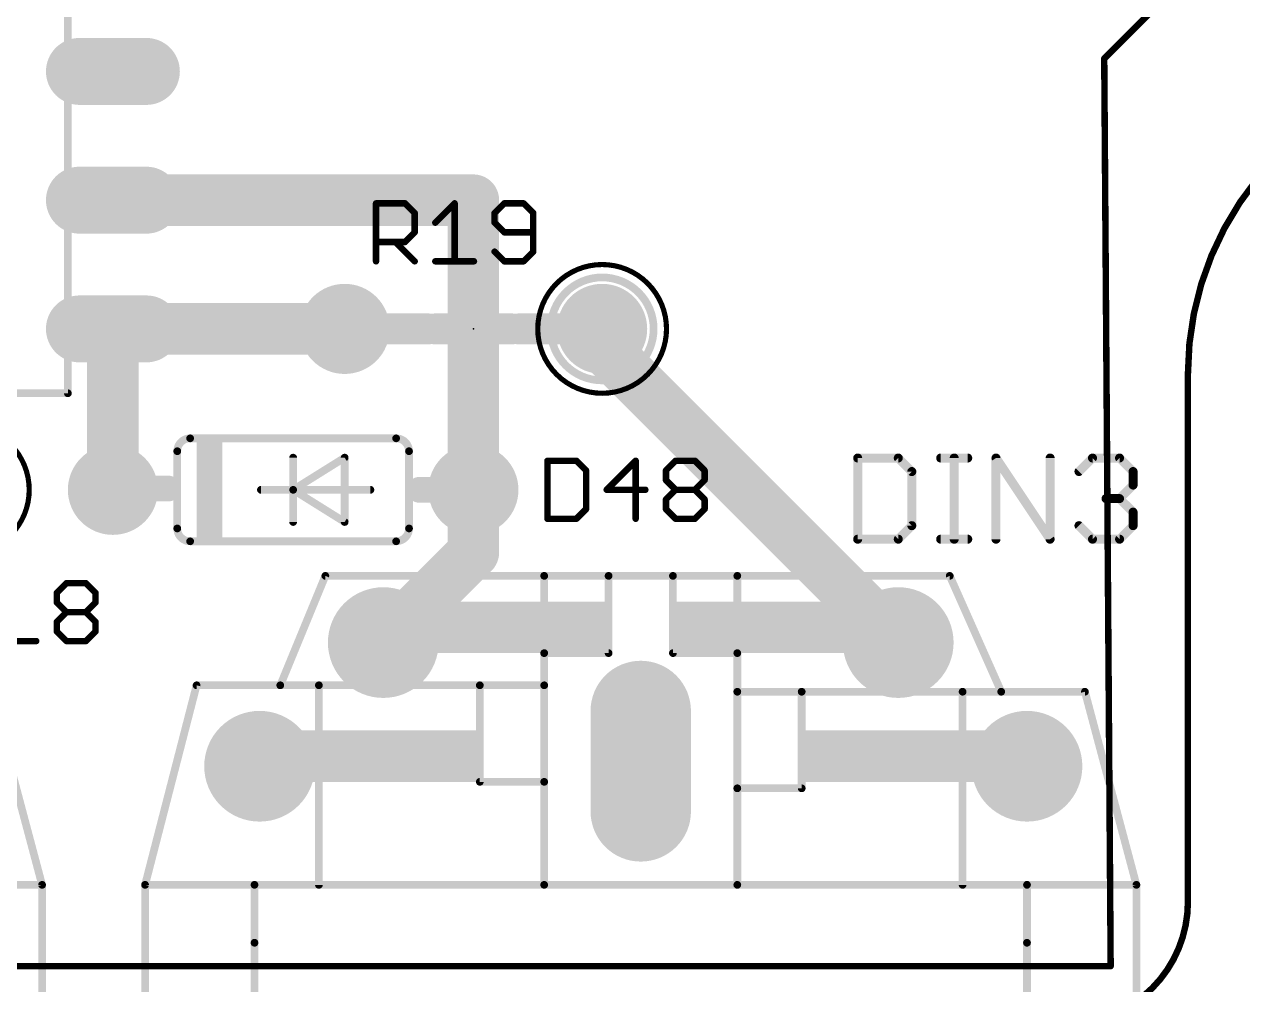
# Model space of a CAD drawing. Extents: x -4 to 220, y -9 to 53.
# Drawn here: x 144.56 to 168.59, y 8.27 to 27.22 of the extents above; entities that cross this region are included whole.
import ezdxf

# ---------------------------------------------------------------- set-up
doc = ezdxf.new("R2010")
doc.units = 0
for name, color, linetype in [('1', 14, 'CONTINUOUS'), ('16', 174, 'CONTINUOUS'), ('17', 94, 'CONTINUOUS'), ('21', 251, 'CONTINUOUS'), ('23', 178, 'CONTINUOUS'), ('25', 251, 'CONTINUOUS'), ('51', 251, 'CONTINUOUS')]:
    doc.layers.add(name, color=color, linetype=linetype)

# ---------------------------------------------------------------- blocks, each defined once
blk = doc.blocks.new('RECT')
blk.add_solid([(-0.5, -0.5), (0.5, -0.5), (-0.5, 0.5), (0.5, 0.5)])
blk = doc.blocks.new('ROUNDP')
at = {"const_width": 0.5}
blk.add_lwpolyline([(0, -0.25, 1), (0, 0.25, 1), (0, -0.25)], format="xyb", dxfattribs=at)
blk = doc.blocks.new('LONGP100')
at = {"const_width": 1}
blk.add_lwpolyline([(-0.5, 0), (0.5, 0)], dxfattribs=at)
at = {"const_width": 0.5}
for points in [[(-0.5, 0.25, 1), (-0.5, -0.25)], [(0.5, -0.25, 1), (0.5, 0.25)]]:
    blk.add_lwpolyline(points, format="xyb", dxfattribs=at)

msp = doc.modelspace()

# ---------------------------------------------------------------- linework, layer by layer
at = {"layer": '1', "const_width": 0.127}
for points in [[(169.037, 29.718), (165.862, 26.543)], [(165.862, 26.543), (165.989, 8.636)], [(167.513, 9.906), (167.513, 20.32)], [(165.989, 8.636), (104.267, 8.636)]]:
    msp.add_lwpolyline(points, dxfattribs=at)
at = {"layer": '1'}
for points, const_width in [([(165.8395, 26.5655, 1), (165.8845, 26.5205)], 0.0635), ([(165.8937, 26.5432, 1), (165.8303, 26.5428)], 0.0635), ([(173.609, 26.416, 0.4142), (167.513, 20.32)], 0.127), ([(167.5447, 20.32, 1), (167.4813, 20.32)], 0.0635), ([(167.4813, 20.32, 1), (167.5447, 20.32)], 0.0635), ([(165.1, 7.493, 0.4142), (167.513, 9.906)], 0.127), ([(167.5447, 9.906, 1), (167.4813, 9.906)], 0.0635), ([(167.4813, 9.906, 1), (167.5447, 9.906)], 0.0635), ([(165.9573, 8.6358, 1), (166.0207, 8.6362)], 0.0635), ([(165.989, 8.6043, 1), (165.989, 8.6678)], 0.0635)]:
    msp.add_lwpolyline(points, format="xyb", dxfattribs=dict(at, const_width=const_width))
at = {"layer": '16', "const_width": 1.016}
for points in [[(153.416, 23.749), (146.304, 23.749)], [(153.416, 18.034), (153.416, 23.749)], [(146.304, 18.034), (146.304, 21.209)], [(146.304, 21.209), (150.876, 21.209)], [(155.956, 20.862), (155.956, 21.209)], [(161.798, 15.02), (155.956, 20.862)], [(153.416, 16.798), (153.416, 18.034)], [(151.638, 15.02), (153.416, 16.798)]]:
    msp.add_lwpolyline(points, dxfattribs=at)
at = {"layer": '16', "const_width": 0.508}
for points in [[(146.304, 24.003, 1), (146.304, 23.495)], [(153.67, 23.749, 1), (153.162, 23.749)], [(153.416, 23.495, 1), (153.416, 24.003)], [(146.558, 21.209, 1), (146.05, 21.209)], [(146.304, 21.463, 1), (146.304, 20.955)], [(150.876, 20.955, 1), (150.876, 21.463)], [(156.21, 21.209, 1), (155.702, 21.209)], [(156.1356, 21.0416, 1), (155.7764, 20.6824)], [(155.702, 20.862, 1), (156.21, 20.862)], [(153.67, 18.034, 1), (153.162, 18.034)], [(146.05, 18.034, 1), (146.558, 18.034)], [(153.162, 18.034, 1), (153.67, 18.034)], [(153.5956, 16.6184, 1), (153.2364, 16.9776)], [(153.162, 16.798, 1), (153.67, 16.798)], [(151.4584, 15.1996, 1), (151.8176, 14.8404)], [(161.6184, 14.8404, 1), (161.9776, 15.1996)]]:
    msp.add_lwpolyline(points, format="xyb", dxfattribs=at)
at = {"layer": '21'}
for points, const_width in [([(145.415, 19.939), (145.415, 27.559)], 0.1524), ([(154.178, 21.209), (152.654, 21.209)], 0.6096), ([(145.415, 19.939), (143.51, 19.939)], 0.1524), ([(147.828, 19.05), (151.892, 19.05)], 0.1524), ([(147.574, 18.796), (147.574, 17.272)], 0.1524), ([(152.146, 17.272), (152.146, 18.796)], 0.1524), ([(149.86, 18.034), (150.876, 18.669)], 0.1524), ([(149.86, 18.669), (149.86, 18.034)], 0.1524), ([(150.876, 18.669), (150.876, 17.399)], 0.1524), ([(149.225, 18.034), (149.86, 18.034)], 0.1524), ([(150.876, 17.399), (149.86, 18.034)], 0.1524), ([(149.86, 18.034), (151.384, 18.034)], 0.1524), ([(149.86, 18.034), (149.86, 17.399)], 0.1524), ([(147.828, 17.018), (151.892, 17.018)], 0.1524), ([(154.813, 16.336), (154.813, 14.812)], 0.1524), ([(156.083, 16.336), (154.813, 16.336)], 0.1524), ([(156.083, 16.336), (156.083, 14.812)], 0.1524), ([(157.353, 16.336), (156.083, 16.336)], 0.1524), ([(158.623, 16.336), (157.353, 16.336)], 0.1524), ([(157.353, 16.336), (157.353, 14.812)], 0.1524), ([(158.623, 16.336), (158.623, 14.812)], 0.1524), ([(154.813, 14.812), (156.083, 14.812)], 0.1524), ([(154.813, 14.812), (154.813, 14.177)], 0.1524), ([(158.623, 14.812), (157.353, 14.812)], 0.1524), ([(158.623, 14.812), (158.623, 14.05)], 0.1524), ([(147.955, 14.177), (146.939, 10.24)], 0.1524), ([(154.813, 14.177), (153.543, 14.177)], 0.1524), ([(153.543, 14.177), (153.543, 12.272)], 0.1524), ([(154.813, 14.177), (154.813, 12.272)], 0.1524), ([(143.891, 14.05), (144.907, 10.24)], 0.1524), ([(158.623, 14.05), (158.623, 12.145)], 0.1524), ([(159.893, 14.05), (158.623, 14.05)], 0.1524), ([(159.893, 14.05), (159.893, 12.145)], 0.1524), ([(165.481, 14.05), (166.497, 10.24)], 0.1524), ([(154.813, 12.272), (153.543, 12.272)], 0.1524), ([(154.813, 12.272), (154.813, 10.24)], 0.1524), ([(158.623, 12.145), (159.893, 12.145)], 0.1524), ([(158.623, 12.145), (158.623, 10.24)], 0.1524), ([(144.907, 10.24), (142.748, 10.24)], 0.1524), ([(144.907, 5.541), (144.907, 10.24)], 0.1524), ([(146.939, 5.541), (146.939, 10.24)], 0.1524), ([(149.098, 10.24), (146.939, 10.24)], 0.1524), ([(154.813, 10.24), (149.098, 10.24)], 0.1524), ([(149.098, 10.24), (149.098, 9.097)], 0.1524), ([(158.623, 10.24), (154.813, 10.24)], 0.1524), ([(164.338, 10.24), (158.623, 10.24)], 0.1524), ([(166.497, 10.24), (164.338, 10.24)], 0.1524), ([(164.338, 10.24), (164.338, 9.097)], 0.1524), ([(166.497, 5.541), (166.497, 10.24)], 0.1524)]:
    msp.add_lwpolyline(points, dxfattribs=dict(at, const_width=const_width))
for points, const_width in [([(155.956, 19.939, 1), (155.956, 22.479, 1), (155.956, 19.939)], 0.1016), ([(152.654, 21.3614, 1), (152.654, 21.0566)], 0.3048), ([(154.178, 21.0566, 1), (154.178, 21.3614)], 0.3048), ([(145.3769, 19.939, 1), (145.4531, 19.939)], 0.0762), ([(145.415, 19.9009, 1), (145.415, 19.9771)], 0.0762), ([(143.383, 16.764, 1), (143.383, 19.304, 1), (143.383, 16.764)], 0.1016), ([(147.828, 19.05, 0.4142), (147.574, 18.796)], 0.1524), ([(147.828, 19.0881, 1), (147.828, 19.0119)], 0.0762), ([(147.828, 19.0119, 1), (147.828, 19.0881)], 0.0762), ([(152.146, 18.796, 0.4142), (151.892, 19.05)], 0.1524), ([(151.892, 19.0881, 1), (151.892, 19.0119)], 0.0762), ([(151.892, 19.0119, 1), (151.892, 19.0881)], 0.0762), ([(147.6121, 18.796, 1), (147.5359, 18.796)], 0.0762), ([(147.5359, 18.796, 1), (147.6121, 18.796)], 0.0762), ([(152.1841, 18.796, 1), (152.1079, 18.796)], 0.0762), ([(152.1079, 18.796, 1), (152.1841, 18.796)], 0.0762), ([(149.8981, 18.669, 1), (149.8219, 18.669)], 0.0762), ([(150.9141, 18.669, 1), (150.8379, 18.669)], 0.0762), ([(150.8962, 18.6367, 1), (150.8558, 18.7013)], 0.0762), ([(149.225, 18.0721, 1), (149.225, 17.9959)], 0.0762), ([(149.8802, 18.0663, 1), (149.8398, 18.0017)], 0.0762), ([(149.86, 18.0721, 1), (149.86, 17.9959)], 0.0762), ([(149.8981, 18.034, 1), (149.8219, 18.034)], 0.0762), ([(149.8398, 18.0663, 1), (149.8802, 18.0017)], 0.0762), ([(149.8219, 18.034, 1), (149.8981, 18.034)], 0.0762), ([(149.86, 17.9959, 1), (149.86, 18.0721)], 0.0762), ([(151.384, 17.9959, 1), (151.384, 18.0721)], 0.0762), ([(147.574, 17.272, 0.4142), (147.828, 17.018)], 0.1524), ([(147.6121, 17.272, 1), (147.5359, 17.272)], 0.0762), ([(147.5359, 17.272, 1), (147.6121, 17.272)], 0.0762), ([(149.8219, 17.399, 1), (149.8981, 17.399)], 0.0762), ([(150.8379, 17.399, 1), (150.9141, 17.399)], 0.0762), ([(150.8558, 17.3667, 1), (150.8962, 17.4313)], 0.0762), ([(151.892, 17.018, 0.4142), (152.146, 17.272)], 0.1524), ([(152.1841, 17.272, 1), (152.1079, 17.272)], 0.0762), ([(152.1079, 17.272, 1), (152.1841, 17.272)], 0.0762), ([(147.828, 17.0561, 1), (147.828, 16.9799)], 0.0762), ([(147.828, 16.9799, 1), (147.828, 17.0561)], 0.0762), ([(151.892, 17.0561, 1), (151.892, 16.9799)], 0.0762), ([(151.892, 16.9799, 1), (151.892, 17.0561)], 0.0762), ([(154.8511, 16.336, 1), (154.7749, 16.336)], 0.0762), ([(154.813, 16.3741, 1), (154.813, 16.2979)], 0.0762), ([(156.1211, 16.336, 1), (156.0449, 16.336)], 0.0762), ([(156.083, 16.3741, 1), (156.083, 16.2979)], 0.0762), ([(156.083, 16.2979, 1), (156.083, 16.3741)], 0.0762), ([(157.353, 16.3741, 1), (157.353, 16.2979)], 0.0762), ([(157.3911, 16.336, 1), (157.3149, 16.336)], 0.0762), ([(157.353, 16.2979, 1), (157.353, 16.3741)], 0.0762), ([(158.6611, 16.336, 1), (158.5849, 16.336)], 0.0762), ([(158.623, 16.2979, 1), (158.623, 16.3741)], 0.0762), ([(154.813, 14.8501, 1), (154.813, 14.7739)], 0.0762), ([(154.8511, 14.812, 1), (154.7749, 14.812)], 0.0762), ([(154.7749, 14.812, 1), (154.8511, 14.812)], 0.0762), ([(156.0449, 14.812, 1), (156.1211, 14.812)], 0.0762), ([(156.083, 14.7739, 1), (156.083, 14.8501)], 0.0762), ([(157.353, 14.8501, 1), (157.353, 14.7739)], 0.0762), ([(157.3149, 14.812, 1), (157.3911, 14.812)], 0.0762), ([(158.6611, 14.812, 1), (158.5849, 14.812)], 0.0762), ([(158.5849, 14.812, 1), (158.6611, 14.812)], 0.0762), ([(158.623, 14.7739, 1), (158.623, 14.8501)], 0.0762), ([(147.9919, 14.1675, 1), (147.9181, 14.1865)], 0.0762), ([(153.543, 14.2151, 1), (153.543, 14.1389)], 0.0762), ([(153.5811, 14.177, 1), (153.5049, 14.177)], 0.0762), ([(154.8511, 14.177, 1), (154.7749, 14.177)], 0.0762), ([(154.7749, 14.177, 1), (154.8511, 14.177)], 0.0762), ([(154.813, 14.1389, 1), (154.813, 14.2151)], 0.0762), ([(158.6611, 14.05, 1), (158.5849, 14.05)], 0.0762), ([(158.623, 14.0881, 1), (158.623, 14.0119)], 0.0762), ([(158.5849, 14.05, 1), (158.6611, 14.05)], 0.0762), ([(159.9311, 14.05, 1), (159.8549, 14.05)], 0.0762), ([(159.893, 14.0119, 1), (159.893, 14.0881)], 0.0762), ([(165.5178, 14.0598, 1), (165.4442, 14.0402)], 0.0762), ([(153.543, 12.3101, 1), (153.543, 12.2339)], 0.0762), ([(153.5049, 12.272, 1), (153.5811, 12.272)], 0.0762), ([(154.8511, 12.272, 1), (154.7749, 12.272)], 0.0762), ([(154.7749, 12.272, 1), (154.8511, 12.272)], 0.0762), ([(154.813, 12.2339, 1), (154.813, 12.3101)], 0.0762), ([(158.623, 12.1831, 1), (158.623, 12.1069)], 0.0762), ([(158.6611, 12.145, 1), (158.5849, 12.145)], 0.0762), ([(158.5849, 12.145, 1), (158.6611, 12.145)], 0.0762), ([(159.8549, 12.145, 1), (159.9311, 12.145)], 0.0762), ([(159.893, 12.1069, 1), (159.893, 12.1831)], 0.0762), ([(144.9451, 10.24, 1), (144.8689, 10.24)], 0.0762), ([(144.8702, 10.2302, 1), (144.9438, 10.2498)], 0.0762), ([(144.907, 10.2019, 1), (144.907, 10.2781)], 0.0762), ([(146.9771, 10.24, 1), (146.9009, 10.24)], 0.0762), ([(146.939, 10.2781, 1), (146.939, 10.2019)], 0.0762), ([(146.9021, 10.2495, 1), (146.9759, 10.2305)], 0.0762), ([(149.098, 10.2781, 1), (149.098, 10.2019)], 0.0762), ([(149.1361, 10.24, 1), (149.0599, 10.24)], 0.0762), ([(149.098, 10.2019, 1), (149.098, 10.2781)], 0.0762), ([(154.813, 10.2781, 1), (154.813, 10.2019)], 0.0762), ([(154.7749, 10.24, 1), (154.8511, 10.24)], 0.0762), ([(154.813, 10.2019, 1), (154.813, 10.2781)], 0.0762), ([(158.623, 10.2781, 1), (158.623, 10.2019)], 0.0762), ([(158.5849, 10.24, 1), (158.6611, 10.24)], 0.0762), ([(158.623, 10.2019, 1), (158.623, 10.2781)], 0.0762), ([(164.338, 10.2781, 1), (164.338, 10.2019)], 0.0762), ([(164.3761, 10.24, 1), (164.2999, 10.24)], 0.0762), ([(164.338, 10.2019, 1), (164.338, 10.2781)], 0.0762), ([(166.5351, 10.24, 1), (166.4589, 10.24)], 0.0762), ([(166.4602, 10.2302, 1), (166.5338, 10.2498)], 0.0762), ([(166.497, 10.2019, 1), (166.497, 10.2781)], 0.0762), ([(149.0599, 9.097, 1), (149.1361, 9.097)], 0.0762), ([(164.2999, 9.097, 1), (164.3761, 9.097)], 0.0762)]:
    msp.add_lwpolyline(points, format="xyb", dxfattribs=dict(at, const_width=const_width))
at = {"layer": '23'}
for p in [(153.416, 21.209), (149.86, 18.034)]:
    msp.add_point(p, dxfattribs=at)
at = {"layer": '25'}
for points, const_width in [([(151.4953, 22.5425), (151.4953, 23.6865)], 0.127), ([(151.4953, 23.6865), (152.0673, 23.6865)], 0.127), ([(152.0673, 23.6865), (152.258, 23.4958)], 0.127), ([(152.258, 23.4958), (152.258, 23.1145)], 0.127), ([(152.6647, 23.3052), (153.046, 23.6865)], 0.127), ([(153.046, 23.6865), (153.046, 22.5425)], 0.127), ([(154.0248, 23.6865), (153.8341, 23.4958)], 0.127), ([(153.8341, 23.4958), (153.8341, 23.3052)], 0.127), ([(154.4061, 23.6865), (154.0248, 23.6865)], 0.127), ([(154.5967, 23.4958), (154.4061, 23.6865)], 0.127), ([(154.5967, 22.7332), (154.5967, 23.4958)], 0.127), ([(153.8341, 23.3052), (154.0248, 23.1145)], 0.127), ([(152.258, 23.1145), (152.0673, 22.9238)], 0.127), ([(154.0248, 23.1145), (154.5967, 23.1145)], 0.127), ([(152.0673, 22.9238), (151.4953, 22.9238)], 0.127), ([(151.8766, 22.9238), (152.258, 22.5425)], 0.127), ([(152.6647, 22.5425), (153.4274, 22.5425)], 0.127), ([(153.8341, 22.7332), (154.0248, 22.5425)], 0.127), ([(154.0248, 22.5425), (154.4061, 22.5425)], 0.127), ([(154.4061, 22.5425), (154.5967, 22.7332)], 0.127), ([(160.9979, 18.6615), (160.9979, 17.0599)], 0.1778), ([(161.7987, 18.6615), (160.9979, 18.6615)], 0.1778), ([(162.0656, 18.3945), (161.7987, 18.6615)], 0.1778), ([(162.6351, 18.6615), (163.1689, 18.6615)], 0.1778), ([(162.902, 17.0599), (162.902, 18.6615)], 0.1778), ([(163.7265, 17.0599), (163.7265, 18.6615)], 0.1778), ([(163.7265, 18.6615), (164.7942, 17.0599)], 0.1778), ([(164.7942, 17.0599), (164.7942, 18.6615)], 0.1778), ([(165.3637, 18.3945), (165.6306, 18.6615)], 0.1778), ([(165.6306, 18.6615), (166.1644, 18.6615)], 0.1778), ([(166.1644, 18.6615), (166.4314, 18.3945)], 0.1778), ([(154.8765, 18.6065), (154.8765, 17.4625)], 0.127), ([(155.4485, 18.6065), (154.8765, 18.6065)], 0.127), ([(155.6392, 18.4158), (155.4485, 18.6065)], 0.127), ([(156.6179, 18.6065), (156.0459, 18.0345)], 0.127), ([(156.6179, 17.4625), (156.6179, 18.6065)], 0.127), ([(157.2153, 18.4158), (157.406, 18.6065)], 0.127), ([(157.406, 18.6065), (157.7873, 18.6065)], 0.127), ([(157.7873, 18.6065), (157.9779, 18.4158)], 0.127), ([(155.6392, 17.6532), (155.6392, 18.4158)], 0.127), ([(157.2153, 18.2251), (157.2153, 18.4158)], 0.127), ([(157.406, 18.0345), (157.2153, 18.2251)], 0.127), ([(157.9779, 18.2251), (157.7873, 18.0345)], 0.127), ([(157.9779, 18.4158), (157.9779, 18.2251)], 0.127), ([(162.0656, 17.3268), (162.0656, 18.3945)], 0.1778), ([(166.4314, 18.3945), (166.4314, 18.1276)], 0.1778), ([(156.0459, 18.0345), (156.8085, 18.0345)], 0.127), ([(157.2153, 17.8438), (157.406, 18.0345)], 0.127), ([(157.406, 18.0345), (157.7873, 18.0345)], 0.127), ([(157.7873, 18.0345), (157.9779, 17.8438)], 0.127), ([(166.4314, 18.1276), (166.1644, 17.8607)], 0.1778), ([(157.2153, 17.6532), (157.2153, 17.8438)], 0.127), ([(157.9779, 17.8438), (157.9779, 17.6532)], 0.127), ([(166.1644, 17.8607), (165.8975, 17.8607)], 0.1778), ([(166.1644, 17.8607), (166.4314, 17.5938)], 0.1778), ([(155.4485, 17.4625), (155.6392, 17.6532)], 0.127), ([(157.406, 17.4625), (157.2153, 17.6532)], 0.127), ([(157.9779, 17.6532), (157.7873, 17.4625)], 0.127), ([(166.4314, 17.5938), (166.4314, 17.3268)], 0.1778), ([(154.8765, 17.4625), (155.4485, 17.4625)], 0.127), ([(157.7873, 17.4625), (157.406, 17.4625)], 0.127), ([(161.7987, 17.0599), (162.0656, 17.3268)], 0.1778), ([(165.6306, 17.0599), (165.3637, 17.3268)], 0.1778), ([(166.4314, 17.3268), (166.1644, 17.0599)], 0.1778), ([(160.9979, 17.0599), (161.7987, 17.0599)], 0.1778), ([(162.6351, 17.0599), (163.1689, 17.0599)], 0.1778), ([(166.1644, 17.0599), (165.6306, 17.0599)], 0.1778), ([(145.1981, 16.0028), (145.3888, 16.1935)], 0.127), ([(145.3888, 16.1935), (145.7701, 16.1935)], 0.127), ([(145.7701, 16.1935), (145.9607, 16.0028)], 0.127), ([(145.1981, 15.8122), (145.1981, 16.0028)], 0.127), ([(145.3888, 15.6215), (145.1981, 15.8122)], 0.127), ([(145.9607, 15.8122), (145.7701, 15.6215)], 0.127), ([(145.9607, 16.0028), (145.9607, 15.8122)], 0.127), ([(145.1981, 15.4308), (145.3888, 15.6215)], 0.127), ([(145.3888, 15.6215), (145.7701, 15.6215)], 0.127), ([(145.7701, 15.6215), (145.9607, 15.4308)], 0.127), ([(145.1981, 15.2402), (145.1981, 15.4308)], 0.127), ([(145.9607, 15.4308), (145.9607, 15.2402)], 0.127), ([(145.3888, 15.0495), (145.1981, 15.2402)], 0.127), ([(145.9607, 15.2402), (145.7701, 15.0495)], 0.127), ([(144.0287, 15.0495), (144.7913, 15.0495)], 0.127), ([(145.7701, 15.0495), (145.3888, 15.0495)], 0.127)]:
    msp.add_lwpolyline(points, dxfattribs=dict(at, const_width=const_width))
for points, const_width in [([(151.4953, 23.7182, 1), (151.4953, 23.6547)], 0.0635), ([(151.5271, 23.6865, 1), (151.4636, 23.6865)], 0.0635), ([(152.0897, 23.7089, 1), (152.0448, 23.664)], 0.0635), ([(152.0673, 23.6547, 1), (152.0673, 23.7182)], 0.0635), ([(152.2897, 23.4958, 1), (152.2262, 23.4958)], 0.0635), ([(153.0778, 23.6865, 1), (153.0143, 23.6865)], 0.0635), ([(153.0685, 23.664, 1), (153.0236, 23.7089)], 0.0635), ([(153.8658, 23.4958, 1), (153.8023, 23.4958)], 0.0635), ([(154.0248, 23.7182, 1), (154.0248, 23.6547)], 0.0635), ([(154.0472, 23.664, 1), (154.0023, 23.7089)], 0.0635), ([(154.4285, 23.7089, 1), (154.3836, 23.664)], 0.0635), ([(154.4061, 23.6547, 1), (154.4061, 23.7182)], 0.0635), ([(154.6285, 23.4958, 1), (154.565, 23.4958)], 0.0635), ([(152.2355, 23.4734, 1), (152.2804, 23.5183)], 0.0635), ([(152.6422, 23.3276, 1), (152.6872, 23.2827)], 0.0635), ([(153.8116, 23.5183, 1), (153.8565, 23.4734)], 0.0635), ([(153.8565, 23.3276, 1), (153.8116, 23.2827)], 0.0635), ([(153.8023, 23.3052, 1), (153.8658, 23.3052)], 0.0635), ([(154.5743, 23.4734, 1), (154.6192, 23.5183)], 0.0635), ([(152.2262, 23.1145, 1), (152.2897, 23.1145)], 0.0635), ([(152.2804, 23.092, 1), (152.2355, 23.1369)], 0.0635), ([(154.0248, 23.1462, 1), (154.0248, 23.0827)], 0.0635), ([(154.0023, 23.092, 1), (154.0472, 23.1369)], 0.0635), ([(154.5967, 23.0827, 1), (154.5967, 23.1462)], 0.0635), ([(151.4953, 22.9556, 1), (151.4953, 22.8921)], 0.0635), ([(151.8991, 22.9463, 1), (151.8542, 22.9014)], 0.0635), ([(152.0448, 22.9463, 1), (152.0897, 22.9014)], 0.0635), ([(152.0673, 22.8921, 1), (152.0673, 22.9556)], 0.0635), ([(152.2355, 22.52, 1), (152.2804, 22.565)], 0.0635), ([(152.6647, 22.5742, 1), (152.6647, 22.5108)], 0.0635), ([(153.4274, 22.5108, 1), (153.4274, 22.5742)], 0.0635), ([(153.8565, 22.7556, 1), (153.8116, 22.7107)], 0.0635), ([(154.0248, 22.5742, 1), (154.0248, 22.5108)], 0.0635), ([(154.0023, 22.52, 1), (154.0472, 22.565)], 0.0635), ([(154.3836, 22.565, 1), (154.4285, 22.52)], 0.0635), ([(154.4061, 22.5108, 1), (154.4061, 22.5742)], 0.0635), ([(154.565, 22.7332, 1), (154.6285, 22.7332)], 0.0635), ([(154.6192, 22.7107, 1), (154.5743, 22.7556)], 0.0635), ([(151.4636, 22.5425, 1), (151.5271, 22.5425)], 0.0635), ([(153.0143, 22.5425, 1), (153.0778, 22.5425)], 0.0635), ([(160.9979, 18.7059, 1), (160.9979, 18.617)], 0.0889), ([(161.0424, 18.6615, 1), (160.9535, 18.6615)], 0.0889), ([(161.8301, 18.6929, 1), (161.7673, 18.63)], 0.0889), ([(161.7987, 18.617, 1), (161.7987, 18.7059)], 0.0889), ([(162.6351, 18.7059, 1), (162.6351, 18.617)], 0.0889), ([(162.9464, 18.6615, 1), (162.8575, 18.6615)], 0.0889), ([(163.1689, 18.617, 1), (163.1689, 18.7059)], 0.0889), ([(163.7709, 18.6615, 1), (163.682, 18.6615)], 0.0889), ([(163.7635, 18.6861, 1), (163.6895, 18.6368)], 0.0889), ([(164.8387, 18.6615, 1), (164.7498, 18.6615)], 0.0889), ([(165.6306, 18.7059, 1), (165.6306, 18.617)], 0.0889), ([(165.662, 18.63, 1), (165.5991, 18.6929)], 0.0889), ([(166.1959, 18.6929, 1), (166.133, 18.63)], 0.0889), ([(166.1644, 18.617, 1), (166.1644, 18.7059)], 0.0889), ([(154.8765, 18.6382, 1), (154.8765, 18.5747)], 0.0635), ([(154.9083, 18.6065, 1), (154.8448, 18.6065)], 0.0635), ([(155.4709, 18.6289, 1), (155.426, 18.584)], 0.0635), ([(155.4485, 18.5747, 1), (155.4485, 18.6382)], 0.0635), ([(156.6496, 18.6065, 1), (156.5861, 18.6065)], 0.0635), ([(156.6403, 18.584, 1), (156.5954, 18.6289)], 0.0635), ([(157.406, 18.6382, 1), (157.406, 18.5747)], 0.0635), ([(157.4284, 18.584, 1), (157.3835, 18.6289)], 0.0635), ([(157.8097, 18.6289, 1), (157.7648, 18.584)], 0.0635), ([(157.7873, 18.5747, 1), (157.7873, 18.6382)], 0.0635), ([(155.6709, 18.4158, 1), (155.6074, 18.4158)], 0.0635), ([(155.6167, 18.3934, 1), (155.6616, 18.4383)], 0.0635), ([(157.247, 18.4158, 1), (157.1835, 18.4158)], 0.0635), ([(157.1928, 18.4383, 1), (157.2377, 18.3934)], 0.0635), ([(157.2377, 18.2476, 1), (157.1928, 18.2027)], 0.0635), ([(158.0097, 18.4158, 1), (157.9462, 18.4158)], 0.0635), ([(157.9555, 18.3934, 1), (158.0004, 18.4383)], 0.0635), ([(158.0004, 18.2027, 1), (157.9555, 18.2476)], 0.0635), ([(162.1101, 18.3945, 1), (162.0212, 18.3945)], 0.0889), ([(162.0342, 18.3631, 1), (162.097, 18.426)], 0.0889), ([(165.3322, 18.426, 1), (165.3951, 18.3631)], 0.0889), ([(166.4758, 18.3945, 1), (166.3869, 18.3945)], 0.0889), ([(166.3999, 18.3631, 1), (166.4628, 18.426)], 0.0889), ([(156.0459, 18.0662, 1), (156.0459, 18.0027)], 0.0635), ([(156.0234, 18.0569, 1), (156.0683, 18.012)], 0.0635), ([(156.8085, 18.0027, 1), (156.8085, 18.0662)], 0.0635), ([(157.1835, 18.2251, 1), (157.247, 18.2251)], 0.0635), ([(157.406, 18.0662, 1), (157.406, 18.0027)], 0.0635), ([(157.4284, 18.012, 1), (157.3835, 18.0569)], 0.0635), ([(157.3835, 18.012, 1), (157.4284, 18.0569)], 0.0635), ([(157.8097, 18.0569, 1), (157.7648, 18.012)], 0.0635), ([(157.7648, 18.0569, 1), (157.8097, 18.012)], 0.0635), ([(157.7873, 18.0027, 1), (157.7873, 18.0662)], 0.0635), ([(157.9462, 18.2251, 1), (158.0097, 18.2251)], 0.0635), ([(166.3869, 18.1276, 1), (166.4758, 18.1276)], 0.0889), ([(166.4628, 18.0962, 1), (166.3999, 18.159)], 0.0889), ([(157.247, 17.8438, 1), (157.1835, 17.8438)], 0.0635), ([(157.1928, 17.8663, 1), (157.2377, 17.8214)], 0.0635), ([(158.0097, 17.8438, 1), (157.9462, 17.8438)], 0.0635), ([(157.9555, 17.8214, 1), (158.0004, 17.8663)], 0.0635), ([(165.8975, 17.9051, 1), (165.8975, 17.8162)], 0.0889), ([(166.1959, 17.8921, 1), (166.133, 17.8293)], 0.0889), ([(166.133, 17.8921, 1), (166.1959, 17.8293)], 0.0889), ([(166.1644, 17.8162, 1), (166.1644, 17.9051)], 0.0889), ([(155.6074, 17.6532, 1), (155.6709, 17.6532)], 0.0635), ([(155.6616, 17.6307, 1), (155.6167, 17.6756)], 0.0635), ([(157.2377, 17.6756, 1), (157.1928, 17.6307)], 0.0635), ([(157.1835, 17.6532, 1), (157.247, 17.6532)], 0.0635), ([(157.9462, 17.6532, 1), (158.0097, 17.6532)], 0.0635), ([(158.0004, 17.6307, 1), (157.9555, 17.6756)], 0.0635), ([(166.4758, 17.5938, 1), (166.3869, 17.5938)], 0.0889), ([(166.3999, 17.5623, 1), (166.4628, 17.6252)], 0.0889), ([(154.8765, 17.4943, 1), (154.8765, 17.4308)], 0.0635), ([(154.8448, 17.4625, 1), (154.9083, 17.4625)], 0.0635), ([(155.426, 17.485, 1), (155.4709, 17.44)], 0.0635), ([(155.4485, 17.4308, 1), (155.4485, 17.4943)], 0.0635), ([(156.5861, 17.4625, 1), (156.6496, 17.4625)], 0.0635), ([(157.406, 17.4943, 1), (157.406, 17.4308)], 0.0635), ([(157.3835, 17.44, 1), (157.4284, 17.485)], 0.0635), ([(157.7648, 17.485, 1), (157.8097, 17.44)], 0.0635), ([(157.7873, 17.4308, 1), (157.7873, 17.4943)], 0.0635), ([(162.0212, 17.3268, 1), (162.1101, 17.3268)], 0.0889), ([(162.097, 17.2954, 1), (162.0342, 17.3583)], 0.0889), ([(165.3951, 17.3583, 1), (165.3322, 17.2954)], 0.0889), ([(166.3869, 17.3268, 1), (166.4758, 17.3268)], 0.0889), ([(166.4628, 17.2954, 1), (166.3999, 17.3583)], 0.0889), ([(160.9979, 17.1044, 1), (160.9979, 17.0155)], 0.0889), ([(160.9535, 17.0599, 1), (161.0424, 17.0599)], 0.0889), ([(161.7673, 17.0913, 1), (161.8301, 17.0285)], 0.0889), ([(161.7987, 17.0155, 1), (161.7987, 17.1044)], 0.0889), ([(162.6351, 17.1044, 1), (162.6351, 17.0155)], 0.0889), ([(162.8575, 17.0599, 1), (162.9464, 17.0599)], 0.0889), ([(163.1689, 17.0155, 1), (163.1689, 17.1044)], 0.0889), ([(163.682, 17.0599, 1), (163.7709, 17.0599)], 0.0889), ([(164.7498, 17.0599, 1), (164.8387, 17.0599)], 0.0889), ([(164.7572, 17.0352, 1), (164.8312, 17.0846)], 0.0889), ([(165.6306, 17.1044, 1), (165.6306, 17.0155)], 0.0889), ([(165.5991, 17.0285, 1), (165.662, 17.0913)], 0.0889), ([(166.133, 17.0913, 1), (166.1959, 17.0285)], 0.0889), ([(166.1644, 17.0155, 1), (166.1644, 17.1044)], 0.0889), ([(145.3888, 16.2252, 1), (145.3888, 16.1617)], 0.0635), ([(145.4112, 16.171, 1), (145.3663, 16.2159)], 0.0635), ([(145.7925, 16.2159, 1), (145.7476, 16.171)], 0.0635), ([(145.7701, 16.1617, 1), (145.7701, 16.2252)], 0.0635), ([(145.2298, 16.0028, 1), (145.1663, 16.0028)], 0.0635), ([(145.1756, 16.0253, 1), (145.2205, 15.9804)], 0.0635), ([(145.2205, 15.8346, 1), (145.1756, 15.7897)], 0.0635), ([(145.9925, 16.0028, 1), (145.929, 16.0028)], 0.0635), ([(145.9383, 15.9804, 1), (145.9832, 16.0253)], 0.0635), ([(145.9832, 15.7897, 1), (145.9383, 15.8346)], 0.0635), ([(145.1663, 15.8122, 1), (145.2298, 15.8122)], 0.0635), ([(145.3888, 15.6532, 1), (145.3888, 15.5897)], 0.0635), ([(145.4112, 15.599, 1), (145.3663, 15.6439)], 0.0635), ([(145.3663, 15.599, 1), (145.4112, 15.6439)], 0.0635), ([(145.7925, 15.6439, 1), (145.7476, 15.599)], 0.0635), ([(145.7476, 15.6439, 1), (145.7925, 15.599)], 0.0635), ([(145.7701, 15.5897, 1), (145.7701, 15.6532)], 0.0635), ([(145.929, 15.8122, 1), (145.9925, 15.8122)], 0.0635), ([(145.2298, 15.4308, 1), (145.1663, 15.4308)], 0.0635), ([(145.1756, 15.4533, 1), (145.2205, 15.4084)], 0.0635), ([(145.9925, 15.4308, 1), (145.929, 15.4308)], 0.0635), ([(145.9383, 15.4084, 1), (145.9832, 15.4533)], 0.0635), ([(145.2205, 15.2626, 1), (145.1756, 15.2177)], 0.0635), ([(145.1663, 15.2402, 1), (145.2298, 15.2402)], 0.0635), ([(145.929, 15.2402, 1), (145.9925, 15.2402)], 0.0635), ([(145.9832, 15.2177, 1), (145.9383, 15.2626)], 0.0635), ([(144.7913, 15.0177, 1), (144.7913, 15.0813)], 0.0635), ([(145.3888, 15.0813, 1), (145.3888, 15.0177)], 0.0635), ([(145.3663, 15.027, 1), (145.4112, 15.072)], 0.0635), ([(145.7476, 15.072, 1), (145.7925, 15.027)], 0.0635), ([(145.7701, 15.0177, 1), (145.7701, 15.0813)], 0.0635)]:
    msp.add_lwpolyline(points, format="xyb", dxfattribs=dict(at, const_width=const_width))
at = {"layer": '51'}
for points, const_width in [([(155.956, 20.193, 1), (155.956, 22.225, 1), (155.956, 20.193)], 0.1524), ([(150.876, 21.3614, 1), (150.876, 21.0566)], 0.3048), ([(152.527, 21.0566, 1), (152.527, 21.3614)], 0.3048), ([(154.305, 21.3614, 1), (154.305, 21.0566)], 0.3048), ([(155.956, 21.0566, 1), (155.956, 21.3614)], 0.3048), ([(146.3294, 18.1864, 1), (146.3294, 17.9324)], 0.254), ([(147.3962, 17.9324, 1), (147.3962, 18.1864)], 0.254), ([(152.3492, 18.161, 1), (152.3492, 17.907)], 0.254), ([(153.416, 17.907, 1), (153.416, 18.161)], 0.254), ([(150.495, 16.3741, 1), (150.495, 16.2979)], 0.0762), ([(150.5302, 16.3215, 1), (150.4598, 16.3505)], 0.0762), ([(154.813, 16.2979, 1), (154.813, 16.3741)], 0.0762), ([(158.623, 16.3741, 1), (158.623, 16.2979)], 0.0762), ([(162.8488, 16.3515, 1), (162.7792, 16.3205)], 0.0762), ([(162.814, 16.2979, 1), (162.814, 16.3741)], 0.0762), ([(147.955, 14.2151, 1), (147.955, 14.1389)], 0.0762), ([(149.606, 14.2151, 1), (149.606, 14.1389)], 0.0762), ([(149.5708, 14.1915, 1), (149.6412, 14.1625)], 0.0762), ([(149.606, 14.1389, 1), (149.606, 14.2151)], 0.0762), ([(150.4061, 14.177, 1), (150.3299, 14.177)], 0.0762), ([(150.368, 14.2151, 1), (150.368, 14.1389)], 0.0762), ([(150.368, 14.1389, 1), (150.368, 14.2151)], 0.0762), ([(153.543, 14.1389, 1), (153.543, 14.2151)], 0.0762), ([(159.893, 14.0881, 1), (159.893, 14.0119)], 0.0762), ([(163.068, 14.0881, 1), (163.068, 14.0119)], 0.0762), ([(163.1061, 14.05, 1), (163.0299, 14.05)], 0.0762), ([(163.068, 14.0119, 1), (163.068, 14.0881)], 0.0762), ([(163.83, 14.0881, 1), (163.83, 14.0119)], 0.0762), ([(163.7952, 14.0345, 1), (163.8648, 14.0655)], 0.0762), ([(163.83, 14.0119, 1), (163.83, 14.0881)], 0.0762), ([(165.481, 14.0119, 1), (165.481, 14.0881)], 0.0762), ([(150.3299, 10.24, 1), (150.4061, 10.24)], 0.0762), ([(163.0299, 10.24, 1), (163.1061, 10.24)], 0.0762), ([(149.1361, 9.097, 1), (149.0599, 9.097)], 0.0762), ([(164.3761, 9.097, 1), (164.2999, 9.097)], 0.0762)]:
    msp.add_lwpolyline(points, format="xyb", dxfattribs=dict(at, const_width=const_width))
for points, const_width in [([(152.527, 21.209), (150.876, 21.209)], 0.6096), ([(155.956, 21.209), (154.305, 21.209)], 0.6096), ([(146.3294, 18.0594), (147.3962, 18.0594)], 0.508), ([(152.3492, 18.034), (153.416, 18.034)], 0.508), ([(149.606, 14.177), (150.495, 16.336)], 0.1524), ([(154.813, 16.336), (150.495, 16.336)], 0.1524), ([(162.814, 16.336), (158.623, 16.336)], 0.1524), ([(162.814, 16.336), (163.83, 14.05)], 0.1524), ([(147.955, 14.177), (149.606, 14.177)], 0.1524), ([(150.368, 14.177), (149.606, 14.177)], 0.1524), ([(150.368, 14.177), (150.368, 10.24)], 0.1524), ([(153.543, 14.177), (150.368, 14.177)], 0.1524), ([(163.068, 14.05), (159.893, 14.05)], 0.1524), ([(163.83, 14.05), (163.068, 14.05)], 0.1524), ([(163.068, 14.05), (163.068, 10.24)], 0.1524), ([(165.481, 14.05), (163.83, 14.05)], 0.1524), ([(149.098, 9.097), (149.098, 6.303)], 0.1524), ([(164.338, 9.097), (164.338, 6.303)], 0.1524)]:
    msp.add_lwpolyline(points, dxfattribs=dict(at, const_width=const_width))

# ---------------------------------------------------------------- block references
at = {"layer": '17'}
for name, p, xscale, yscale, rotation in [('LONGP100', (146.304, 26.289), 1.3208, 1.3208, 180), ('LONGP100', (146.304, 26.289), 1.3208, 1.3208, 180), ('ROUNDP', (146.304, 26.289), 1.3208, 1.3208, 180), ('ROUNDP', (146.304, 26.289), 1.3208, 1.3208, 180), ('ROUNDP', (146.304, 26.289), 1.3208, 1.3208, 180), ('ROUNDP', (146.304, 26.289), 1.3208, 1.3208, 180), ('ROUNDP', (146.304, 26.289), 1.3208, 1.3208, 180), ('ROUNDP', (146.304, 26.289), 1.3208, 1.3208, 180), ('ROUNDP', (146.304, 26.289), 1.3208, 1.3208, 180), ('ROUNDP', (146.304, 26.289), 1.3208, 1.3208, 180), ('ROUNDP', (146.304, 26.289), 1.3208, 1.3208, 180), ('ROUNDP', (146.304, 26.289), 1.3208, 1.3208, 180), ('ROUNDP', (146.304, 26.289), 1.3208, 1.3208, 180), ('ROUNDP', (146.304, 26.289), 1.3208, 1.3208, 180), ('ROUNDP', (146.304, 26.289), 1.3208, 1.3208, 180), ('ROUNDP', (146.304, 26.289), 1.3208, 1.3208, 180), ('LONGP100', (146.304, 23.749), 1.3208, 1.3208, 180), ('LONGP100', (146.304, 23.749), 1.3208, 1.3208, 180), ('ROUNDP', (146.304, 23.749), 1.3208, 1.3208, 180), ('ROUNDP', (146.304, 23.749), 1.3208, 1.3208, 180), ('ROUNDP', (146.304, 23.749), 1.3208, 1.3208, 180), ('ROUNDP', (146.304, 23.749), 1.3208, 1.3208, 180), ('ROUNDP', (146.304, 23.749), 1.3208, 1.3208, 180), ('ROUNDP', (146.304, 23.749), 1.3208, 1.3208, 180), ('ROUNDP', (146.304, 23.749), 1.3208, 1.3208, 180), ('ROUNDP', (146.304, 23.749), 1.3208, 1.3208, 180), ('ROUNDP', (146.304, 23.749), 1.3208, 1.3208, 180), ('ROUNDP', (146.304, 23.749), 1.3208, 1.3208, 180), ('ROUNDP', (146.304, 23.749), 1.3208, 1.3208, 180), ('ROUNDP', (146.304, 23.749), 1.3208, 1.3208, 180), ('ROUNDP', (146.304, 23.749), 1.3208, 1.3208, 180), ('ROUNDP', (146.304, 23.749), 1.3208, 1.3208, 180), ('ROUNDP', (150.876, 21.209), 1.778, 1.778, 180), ('ROUNDP', (150.876, 21.209), 1.778, 1.778, 180), ('ROUNDP', (150.876, 21.209), 1.508, 1.508, 180), ('ROUNDP', (150.876, 21.209), 1.508, 1.508, 180), ('ROUNDP', (150.876, 21.209), 1.508, 1.508, 180), ('ROUNDP', (150.876, 21.209), 1.508, 1.508, 180), ('ROUNDP', (150.876, 21.209), 1.508, 1.508, 180), ('ROUNDP', (150.876, 21.209), 1.508, 1.508, 180), ('ROUNDP', (150.876, 21.209), 1.508, 1.508, 180), ('ROUNDP', (150.876, 21.209), 1.508, 1.508, 180), ('ROUNDP', (150.876, 21.209), 1.508, 1.508, 180), ('ROUNDP', (150.876, 21.209), 1.508, 1.508, 180), ('ROUNDP', (150.876, 21.209), 1.508, 1.508, 180), ('ROUNDP', (150.876, 21.209), 1.508, 1.508, 180), ('ROUNDP', (150.876, 21.209), 1.508, 1.508, 180), ('ROUNDP', (150.876, 21.209), 1.508, 1.508, 180), ('ROUNDP', (155.956, 21.209), 1.778, 1.778, 180), ('ROUNDP', (155.956, 21.209), 1.778, 1.778, 180), ('ROUNDP', (155.956, 21.209), 1.508, 1.508, 180), ('ROUNDP', (155.956, 21.209), 1.508, 1.508, 180), ('ROUNDP', (155.956, 21.209), 1.508, 1.508, 180), ('ROUNDP', (155.956, 21.209), 1.508, 1.508, 180), ('ROUNDP', (155.956, 21.209), 1.508, 1.508, 180), ('ROUNDP', (155.956, 21.209), 1.508, 1.508, 180), ('ROUNDP', (155.956, 21.209), 1.508, 1.508, 180), ('ROUNDP', (155.956, 21.209), 1.508, 1.508, 180), ('ROUNDP', (155.956, 21.209), 1.508, 1.508, 180), ('ROUNDP', (155.956, 21.209), 1.508, 1.508, 180), ('ROUNDP', (155.956, 21.209), 1.508, 1.508, 180), ('ROUNDP', (155.956, 21.209), 1.508, 1.508, 180), ('ROUNDP', (155.956, 21.209), 1.508, 1.508, 180), ('ROUNDP', (155.956, 21.209), 1.508, 1.508, 180), ('LONGP100', (146.304, 21.209), 1.3208, 1.3208, 180), ('LONGP100', (146.304, 21.209), 1.3208, 1.3208, 180), ('ROUNDP', (146.304, 21.209), 1.3208, 1.3208, 180), ('ROUNDP', (146.304, 21.209), 1.3208, 1.3208, 180), ('ROUNDP', (146.304, 21.209), 1.3208, 1.3208, 180), ('ROUNDP', (146.304, 21.209), 1.3208, 1.3208, 180), ('ROUNDP', (146.304, 21.209), 1.3208, 1.3208, 180), ('ROUNDP', (146.304, 21.209), 1.3208, 1.3208, 180), ('ROUNDP', (146.304, 21.209), 1.3208, 1.3208, 180), ('ROUNDP', (146.304, 21.209), 1.3208, 1.3208, 180), ('ROUNDP', (146.304, 21.209), 1.3208, 1.3208, 180), ('ROUNDP', (146.304, 21.209), 1.3208, 1.3208, 180), ('ROUNDP', (146.304, 21.209), 1.3208, 1.3208, 180), ('ROUNDP', (146.304, 21.209), 1.3208, 1.3208, 180), ('ROUNDP', (146.304, 21.209), 1.3208, 1.3208, 180), ('ROUNDP', (146.304, 21.209), 1.3208, 1.3208, 180), ('LONGP100', (156.718, 12.68), 1.9812, 1.9812, 90), ('LONGP100', (156.718, 12.68), 1.9812, 1.9812, 90), ('ROUNDP', (156.718, 12.68), 1.9812, 1.9812, 90), ('ROUNDP', (156.718, 12.68), 1.9812, 1.9812, 90), ('ROUNDP', (156.718, 12.68), 1.9812, 1.9812, 90), ('ROUNDP', (156.718, 12.68), 1.9812, 1.9812, 90), ('ROUNDP', (156.718, 12.68), 1.9812, 1.9812, 90), ('ROUNDP', (156.718, 12.68), 1.9812, 1.9812, 90), ('ROUNDP', (156.718, 12.68), 1.9812, 1.9812, 90), ('ROUNDP', (156.718, 12.68), 1.9812, 1.9812, 90), ('ROUNDP', (156.718, 12.68), 1.9812, 1.9812, 90), ('ROUNDP', (156.718, 12.68), 1.9812, 1.9812, 90), ('ROUNDP', (156.718, 12.68), 1.9812, 1.9812, 90), ('ROUNDP', (156.718, 12.68), 1.9812, 1.9812, 90), ('ROUNDP', (156.718, 12.68), 1.9812, 1.9812, 90), ('ROUNDP', (156.718, 12.68), 1.9812, 1.9812, 90)]:
    msp.add_blockref(name, p, dxfattribs=dict(at, xscale=xscale, yscale=yscale, rotation=rotation))
for p, xscale, yscale in [((146.304, 18.034), 1.778, 1.778), ((146.304, 18.034), 1.778, 1.778), ((146.304, 18.034), 1.508, 1.508), ((146.304, 18.034), 1.508, 1.508), ((146.304, 18.034), 1.508, 1.508), ((146.304, 18.034), 1.508, 1.508), ((146.304, 18.034), 1.508, 1.508), ((146.304, 18.034), 1.508, 1.508), ((146.304, 18.034), 1.508, 1.508), ((146.304, 18.034), 1.508, 1.508), ((146.304, 18.034), 1.508, 1.508), ((146.304, 18.034), 1.508, 1.508), ((146.304, 18.034), 1.508, 1.508), ((146.304, 18.034), 1.508, 1.508), ((146.304, 18.034), 1.508, 1.508), ((146.304, 18.034), 1.508, 1.508), ((153.416, 18.034), 1.778, 1.778), ((153.416, 18.034), 1.778, 1.778), ((153.416, 18.034), 1.508, 1.508), ((153.416, 18.034), 1.508, 1.508), ((153.416, 18.034), 1.508, 1.508), ((153.416, 18.034), 1.508, 1.508), ((153.416, 18.034), 1.508, 1.508), ((153.416, 18.034), 1.508, 1.508), ((153.416, 18.034), 1.508, 1.508), ((153.416, 18.034), 1.508, 1.508), ((153.416, 18.034), 1.508, 1.508), ((153.416, 18.034), 1.508, 1.508), ((153.416, 18.034), 1.508, 1.508), ((153.416, 18.034), 1.508, 1.508), ((153.416, 18.034), 1.508, 1.508), ((153.416, 18.034), 1.508, 1.508), ((151.638, 15.02), 2.1844, 2.1844), ((151.638, 15.02), 2.1844, 2.1844), ((161.798, 15.02), 2.1844, 2.1844), ((161.798, 15.02), 2.1844, 2.1844), ((151.638, 15.02), 1.9812, 1.9812), ((151.638, 15.02), 1.9812, 1.9812), ((151.638, 15.02), 1.9812, 1.9812), ((151.638, 15.02), 1.9812, 1.9812), ((151.638, 15.02), 1.9812, 1.9812), ((151.638, 15.02), 1.9812, 1.9812), ((151.638, 15.02), 1.9812, 1.9812), ((151.638, 15.02), 1.9812, 1.9812), ((151.638, 15.02), 1.9812, 1.9812), ((151.638, 15.02), 1.9812, 1.9812), ((151.638, 15.02), 1.9812, 1.9812), ((151.638, 15.02), 1.9812, 1.9812), ((151.638, 15.02), 1.9812, 1.9812), ((151.638, 15.02), 1.9812, 1.9812), ((161.798, 15.02), 1.9812, 1.9812), ((161.798, 15.02), 1.9812, 1.9812), ((161.798, 15.02), 1.9812, 1.9812), ((161.798, 15.02), 1.9812, 1.9812), ((161.798, 15.02), 1.9812, 1.9812), ((161.798, 15.02), 1.9812, 1.9812), ((161.798, 15.02), 1.9812, 1.9812), ((161.798, 15.02), 1.9812, 1.9812), ((161.798, 15.02), 1.9812, 1.9812), ((161.798, 15.02), 1.9812, 1.9812), ((161.798, 15.02), 1.9812, 1.9812), ((161.798, 15.02), 1.9812, 1.9812), ((161.798, 15.02), 1.9812, 1.9812), ((161.798, 15.02), 1.9812, 1.9812), ((149.198, 12.58), 2.1844, 2.1844), ((149.198, 12.58), 2.1844, 2.1844), ((149.198, 12.58), 1.9812, 1.9812), ((149.198, 12.58), 1.9812, 1.9812), ((149.198, 12.58), 1.9812, 1.9812), ((149.198, 12.58), 1.9812, 1.9812), ((149.198, 12.58), 1.9812, 1.9812), ((149.198, 12.58), 1.9812, 1.9812), ((149.198, 12.58), 1.9812, 1.9812), ((149.198, 12.58), 1.9812, 1.9812), ((149.198, 12.58), 1.9812, 1.9812), ((149.198, 12.58), 1.9812, 1.9812), ((149.198, 12.58), 1.9812, 1.9812), ((149.198, 12.58), 1.9812, 1.9812), ((149.198, 12.58), 1.9812, 1.9812), ((149.198, 12.58), 1.9812, 1.9812), ((164.338, 12.58), 2.1844, 2.1844), ((164.338, 12.58), 2.1844, 2.1844), ((164.338, 12.58), 1.9812, 1.9812), ((164.338, 12.58), 1.9812, 1.9812), ((164.338, 12.58), 1.9812, 1.9812), ((164.338, 12.58), 1.9812, 1.9812), ((164.338, 12.58), 1.9812, 1.9812), ((164.338, 12.58), 1.9812, 1.9812), ((164.338, 12.58), 1.9812, 1.9812), ((164.338, 12.58), 1.9812, 1.9812), ((164.338, 12.58), 1.9812, 1.9812), ((164.338, 12.58), 1.9812, 1.9812), ((164.338, 12.58), 1.9812, 1.9812), ((164.338, 12.58), 1.9812, 1.9812), ((164.338, 12.58), 1.9812, 1.9812), ((164.338, 12.58), 1.9812, 1.9812)]:
    msp.add_blockref('ROUNDP', p, dxfattribs=dict(at, xscale=xscale, yscale=yscale))
at = {"layer": '21', "xscale": 0.508, "yscale": 2.032}
msp.add_blockref('RECT', (148.209, 18.034), dxfattribs=at)
at = {"layer": '51', "xscale": 4.826, "yscale": 1.016}
for p in [(153.67, 15.32), (159.766, 15.32), (151.13, 12.78), (162.306, 12.78)]:
    msp.add_blockref('RECT', p, dxfattribs=at)

doc.saveas('drawing.dxf')
